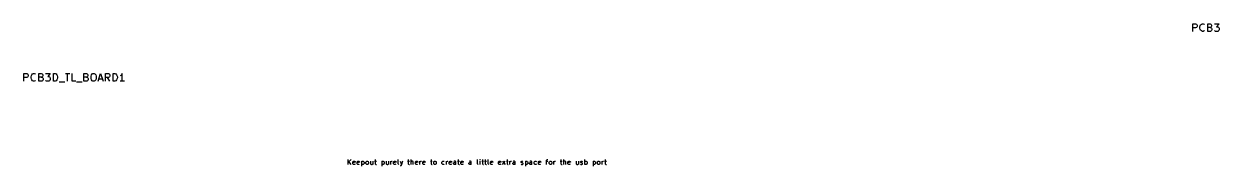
# Model space of a CAD drawing. Extents: x -35 to 455, y -351 to 21.
# Drawn here: x -30.1 to 210.2, y -207.8 to -179.2 of the extents above; entities that cross this region are included whole.
import ezdxf

# ---------------------------------------------------------------- set-up
doc = ezdxf.new("R2010")
doc.units = 0
doc.layers.add('BLACK', color=7, linetype='CONTINUOUS')

msp = doc.modelspace()

# ---------------------------------------------------------------- linework, layer by layer
at = {"layer": 'BLACK', "linetype": 'CONTINUOUS'}
for p, q in [((204.929, -180.679), (204.929, -179.179)), ((204.929, -179.179), (205.5, -179.179)), ((205.5, -179.964), (204.929, -179.964)), ((205.5, -179.179), (205.643, -179.25)), ((205.643, -179.893), (205.5, -179.964)), ((205.643, -179.25), (205.714, -179.321)), ((205.714, -179.821), (205.643, -179.893)), ((205.714, -179.321), (205.786, -179.464)), ((205.786, -179.679), (205.714, -179.821)), ((205.786, -179.464), (205.786, -179.679)), ((206.357, -179.821), (206.429, -179.536)), ((206.357, -180.036), (206.357, -179.821)), ((206.429, -180.321), (206.357, -180.036)), ((206.429, -179.536), (206.5, -179.393)), ((206.5, -179.393), (206.643, -179.25)), ((206.643, -179.25), (206.857, -179.179)), ((206.857, -179.179), (207, -179.179)), ((207, -179.179), (207.214, -179.25)), ((207.214, -179.25), (207.286, -179.321)), ((207.929, -180.679), (207.929, -179.179)), ((207.929, -179.179), (208.429, -179.179)), ((208.429, -179.893), (207.929, -179.893)), ((208.429, -179.179), (208.571, -179.25)), ((208.571, -179.821), (208.429, -179.893)), ((208.429, -179.893), (208.643, -179.964)), ((208.571, -179.25), (208.643, -179.321)), ((208.643, -179.75), (208.571, -179.821)), ((208.643, -179.321), (208.714, -179.464)), ((208.714, -179.607), (208.643, -179.75)), ((208.643, -179.964), (208.714, -180.036)), ((208.714, -179.464), (208.714, -179.607)), ((208.714, -180.036), (208.786, -180.179)), ((208.786, -180.179), (208.786, -180.393)), ((209.286, -179.179), (210.214, -179.179)), ((210.214, -179.179), (209.714, -179.75)), ((209.714, -179.75), (209.929, -179.75)), ((209.929, -179.75), (210.071, -179.821)), ((210.071, -179.821), (210.143, -179.893)), ((210.143, -179.893), (210.214, -180.036)), ((210.214, -180.036), (210.214, -180.393)), ((206.5, -180.464), (206.429, -180.321)), ((206.643, -180.607), (206.5, -180.464)), ((206.857, -180.679), (206.643, -180.607)), ((207, -180.679), (206.857, -180.679)), ((207.214, -180.607), (207, -180.679)), ((207.286, -180.536), (207.214, -180.607)), ((208.5, -180.679), (207.929, -180.679)), ((208.643, -180.607), (208.5, -180.679)), ((208.714, -180.536), (208.643, -180.607)), ((208.786, -180.393), (208.714, -180.536)), ((209.357, -180.607), (209.286, -180.536)), ((209.5, -180.679), (209.357, -180.607)), ((209.929, -180.679), (209.5, -180.679)), ((210.071, -180.607), (209.929, -180.679)), ((210.143, -180.536), (210.071, -180.607)), ((210.214, -180.393), (210.143, -180.536)), ((-30.0714, -190.679), (-30.0714, -189.179)), ((-30.0714, -189.179), (-29.5, -189.179)), ((-29.5, -189.179), (-29.3571, -189.25)), ((-29.3571, -189.25), (-29.2857, -189.321)), ((-29.2857, -189.821), (-29.3571, -189.893)), ((-29.2857, -189.321), (-29.2143, -189.464)), ((-29.2143, -189.679), (-29.2857, -189.821)), ((-29.2143, -189.464), (-29.2143, -189.679)), ((-28.6429, -189.821), (-28.5714, -189.536)), ((-28.6429, -190.036), (-28.6429, -189.821)), ((-28.5714, -189.536), (-28.5, -189.393)), ((-28.5, -189.393), (-28.3571, -189.25)), ((-28.3571, -189.25), (-28.1429, -189.179)), ((-28.1429, -189.179), (-28, -189.179)), ((-28, -189.179), (-27.7857, -189.25)), ((-27.7857, -189.25), (-27.7143, -189.321)), ((-27.0714, -190.679), (-27.0714, -189.179)), ((-27.0714, -189.179), (-26.5714, -189.179)), ((-26.5714, -189.179), (-26.4286, -189.25)), ((-26.4286, -189.821), (-26.5714, -189.893)), ((-26.4286, -189.25), (-26.3571, -189.321)), ((-26.3571, -189.75), (-26.4286, -189.821)), ((-26.3571, -189.321), (-26.2857, -189.464)), ((-26.2857, -189.607), (-26.3571, -189.75)), ((-26.2857, -189.464), (-26.2857, -189.607)), ((-25.7143, -189.179), (-24.7857, -189.179)), ((-24.7857, -189.179), (-25.2857, -189.75)), ((-25.2857, -189.75), (-25.0714, -189.75)), ((-25.0714, -189.75), (-24.9286, -189.821)), ((-24.9286, -189.821), (-24.8571, -189.893)), ((-24.1429, -190.679), (-24.1429, -189.179)), ((-24.1429, -189.179), (-23.7857, -189.179)), ((-23.7857, -189.179), (-23.5714, -189.25)), ((-23.5714, -189.25), (-23.4286, -189.393)), ((-23.4286, -189.393), (-23.3571, -189.536)), ((-23.3571, -189.536), (-23.2857, -189.821)), ((-23.2857, -189.821), (-23.2857, -190.036)), ((-21.7143, -189.179), (-20.8571, -189.179)), ((-21.2857, -190.679), (-21.2857, -189.179)), ((-20.3571, -190.679), (-20.3571, -189.179)), ((-18, -190.679), (-18, -189.179)), ((-18, -189.179), (-17.5, -189.179)), ((-17.5, -189.179), (-17.3571, -189.25)), ((-17.3571, -189.821), (-17.5, -189.893)), ((-17.3571, -189.25), (-17.2857, -189.321)), ((-17.2857, -189.75), (-17.3571, -189.821)), ((-17.2857, -189.321), (-17.2143, -189.464)), ((-17.2143, -189.607), (-17.2857, -189.75)), ((-17.2143, -189.464), (-17.2143, -189.607)), ((-16.5714, -189.679), (-16.5, -189.393)), ((-16.5714, -190.179), (-16.5714, -189.679)), ((-16.5, -189.393), (-16.3571, -189.25)), ((-16.3571, -189.25), (-16.2143, -189.179)), ((-16.2143, -189.179), (-15.9286, -189.179)), ((-15.9286, -189.179), (-15.7857, -189.25)), ((-15.7857, -189.25), (-15.6429, -189.393)), ((-15.6429, -189.393), (-15.5714, -189.679)), ((-15.5714, -189.679), (-15.5714, -190.179)), ((-15.1429, -190.679), (-14.6429, -189.179)), ((-14.6429, -189.179), (-14.1429, -190.679)), ((-13.6429, -190.679), (-13.6429, -189.179)), ((-13.6429, -189.179), (-13.0714, -189.179)), ((-13.0714, -189.179), (-12.9286, -189.25)), ((-12.9286, -189.25), (-12.8571, -189.321)), ((-12.8571, -189.821), (-12.9286, -189.893)), ((-12.8571, -189.321), (-12.7857, -189.464)), ((-12.7857, -189.679), (-12.8571, -189.821)), ((-12.7857, -189.464), (-12.7857, -189.679)), ((-12.1429, -190.679), (-12.1429, -189.179)), ((-12.1429, -189.179), (-11.7857, -189.179)), ((-11.7857, -189.179), (-11.5714, -189.25)), ((-11.5714, -189.25), (-11.4286, -189.393)), ((-11.4286, -189.393), (-11.3571, -189.536)), ((-11.3571, -189.536), (-11.2857, -189.821)), ((-11.2857, -189.821), (-11.2857, -190.036)), ((-10.5714, -189.536), (-10.7143, -189.607)), ((-10.4286, -189.393), (-10.5714, -189.536)), ((-10.2857, -189.179), (-10.4286, -189.393)), ((-10.2857, -190.679), (-10.2857, -189.179)), ((-29.5, -189.964), (-30.0714, -189.964)), ((-29.3571, -189.893), (-29.5, -189.964)), ((-28.5714, -190.321), (-28.6429, -190.036)), ((-28.5, -190.464), (-28.5714, -190.321)), ((-28.3571, -190.607), (-28.5, -190.464)), ((-28.1429, -190.679), (-28.3571, -190.607)), ((-28, -190.679), (-28.1429, -190.679)), ((-27.7857, -190.607), (-28, -190.679)), ((-27.7143, -190.536), (-27.7857, -190.607)), ((-26.5714, -189.893), (-27.0714, -189.893)), ((-26.5, -190.679), (-27.0714, -190.679)), ((-26.5714, -189.893), (-26.3571, -189.964)), ((-26.3571, -190.607), (-26.5, -190.679)), ((-26.3571, -189.964), (-26.2857, -190.036)), ((-26.2857, -190.536), (-26.3571, -190.607)), ((-26.2857, -190.036), (-26.2143, -190.179)), ((-26.2143, -190.393), (-26.2857, -190.536)), ((-26.2143, -190.179), (-26.2143, -190.393)), ((-25.6429, -190.607), (-25.7143, -190.536)), ((-25.5, -190.679), (-25.6429, -190.607)), ((-25.0714, -190.679), (-25.5, -190.679)), ((-24.9286, -190.607), (-25.0714, -190.679)), ((-24.8571, -190.536), (-24.9286, -190.607)), ((-24.8571, -189.893), (-24.7857, -190.036)), ((-24.7857, -190.393), (-24.8571, -190.536)), ((-24.7857, -190.036), (-24.7857, -190.393)), ((-23.7857, -190.679), (-24.1429, -190.679)), ((-23.5714, -190.607), (-23.7857, -190.679)), ((-23.4286, -190.464), (-23.5714, -190.607)), ((-23.3571, -190.321), (-23.4286, -190.464)), ((-23.2857, -190.036), (-23.3571, -190.321)), ((-23, -190.821), (-21.8571, -190.821)), ((-19.6429, -190.679), (-20.3571, -190.679)), ((-19.5, -190.821), (-18.3571, -190.821)), ((-17.5, -189.893), (-18, -189.893)), ((-17.4286, -190.679), (-18, -190.679)), ((-17.5, -189.893), (-17.2857, -189.964)), ((-17.2857, -190.607), (-17.4286, -190.679)), ((-17.2857, -189.964), (-17.2143, -190.036)), ((-17.2143, -190.536), (-17.2857, -190.607)), ((-17.2143, -190.036), (-17.1429, -190.179)), ((-17.1429, -190.393), (-17.2143, -190.536)), ((-17.1429, -190.179), (-17.1429, -190.393)), ((-16.5, -190.464), (-16.5714, -190.179)), ((-16.3571, -190.607), (-16.5, -190.464)), ((-16.2143, -190.679), (-16.3571, -190.607)), ((-15.9286, -190.679), (-16.2143, -190.679)), ((-15.7857, -190.607), (-15.9286, -190.679)), ((-15.6429, -190.464), (-15.7857, -190.607)), ((-15.5714, -190.179), (-15.6429, -190.464)), ((-15, -190.25), (-14.2857, -190.25)), ((-13.0714, -189.964), (-13.6429, -189.964)), ((-12.7857, -190.679), (-13.2857, -189.964)), ((-12.9286, -189.893), (-13.0714, -189.964)), ((-11.7857, -190.679), (-12.1429, -190.679)), ((-11.5714, -190.607), (-11.7857, -190.679)), ((-11.4286, -190.464), (-11.5714, -190.607)), ((-11.3571, -190.321), (-11.4286, -190.464)), ((-11.2857, -190.036), (-11.3571, -190.321)), ((-9.85714, -190.679), (-10.7143, -190.679)), ((35.119, -207.452), (35.119, -206.452)), ((35.6905, -206.452), (35.119, -207.024)), ((40.5476, -206.452), (40.5476, -207.31)), ((45.1667, -207.31), (45.1667, -206.452)), ((47.2143, -206.452), (47.2143, -207.31)), ((47.7857, -207.452), (47.7857, -206.452)), ((51.7857, -206.452), (51.7857, -207.31)), ((57.2619, -206.452), (57.2619, -207.31)), ((61.119, -207.31), (61.119, -206.452)), ((61.6429, -206.452), (61.5952, -206.5)), ((61.5952, -206.5), (61.6429, -206.548)), ((61.6905, -206.5), (61.6429, -206.452)), ((61.6429, -206.452), (61.6429, -206.548)), ((61.6429, -206.548), (61.6905, -206.5)), ((62.119, -206.452), (62.119, -207.31)), ((62.6905, -206.452), (62.6905, -207.31)), ((63.2619, -207.31), (63.2619, -206.452)), ((67.0714, -206.452), (67.0714, -207.31)), ((75.0238, -206.595), (75.0714, -206.5)), ((75.0238, -207.452), (75.0238, -206.595)), ((75.0714, -206.5), (75.1667, -206.452)), ((75.1667, -206.452), (75.2619, -206.452)), ((77.881, -206.452), (77.881, -207.31)), ((78.4524, -207.452), (78.4524, -206.452)), ((82.6905, -207.452), (82.6905, -206.452)), ((86.7857, -206.452), (86.7857, -207.31)), ((35.6905, -207.452), (35.2619, -206.881)), ((36.0714, -206.929), (36.119, -206.833)), ((36.0714, -207.31), (36.0714, -206.929)), ((36.5476, -207.024), (36.0714, -207.119)), ((36.119, -207.405), (36.0714, -207.31)), ((36.119, -206.833), (36.2143, -206.786)), ((36.2143, -207.452), (36.119, -207.405)), ((36.2143, -206.786), (36.4048, -206.786)), ((36.4048, -207.452), (36.2143, -207.452)), ((36.4048, -206.786), (36.5, -206.833)), ((36.5, -207.405), (36.4048, -207.452)), ((36.5, -206.833), (36.5476, -206.929)), ((36.5476, -206.929), (36.5476, -207.024)), ((36.9286, -206.929), (36.9762, -206.833)), ((36.9286, -207.31), (36.9286, -206.929)), ((37.4048, -207.024), (36.9286, -207.119)), ((36.9762, -207.405), (36.9286, -207.31)), ((36.9762, -206.833), (37.0714, -206.786)), ((37.0714, -207.452), (36.9762, -207.405)), ((37.0714, -206.786), (37.2619, -206.786)), ((37.2619, -207.452), (37.0714, -207.452)), ((37.2619, -206.786), (37.3571, -206.833)), ((37.3571, -207.405), (37.2619, -207.452)), ((37.3571, -206.833), (37.4048, -206.929)), ((37.4048, -206.929), (37.4048, -207.024)), ((37.8333, -206.786), (37.8333, -207.786)), ((37.8333, -206.833), (37.9286, -206.786)), ((37.9286, -207.452), (37.8333, -207.405)), ((37.9286, -206.786), (38.119, -206.786)), ((38.119, -207.452), (37.9286, -207.452)), ((38.119, -206.786), (38.2143, -206.833)), ((38.2143, -207.405), (38.119, -207.452)), ((38.2143, -206.833), (38.2619, -206.881)), ((38.2619, -207.357), (38.2143, -207.405)), ((38.2619, -206.881), (38.3095, -206.976)), ((38.3095, -207.262), (38.2619, -207.357)), ((38.3095, -206.976), (38.3095, -207.262)), ((38.6905, -206.976), (38.7381, -206.881)), ((38.6905, -207.262), (38.6905, -206.976)), ((38.7381, -207.357), (38.6905, -207.262)), ((38.7381, -206.881), (38.7857, -206.833)), ((38.7857, -207.405), (38.7381, -207.357)), ((38.7857, -206.833), (38.881, -206.786)), ((38.881, -207.452), (38.7857, -207.405)), ((38.881, -206.786), (39.0238, -206.786)), ((39.0238, -207.452), (38.881, -207.452)), ((39.0238, -206.786), (39.119, -206.833)), ((39.119, -207.405), (39.0238, -207.452)), ((39.119, -206.833), (39.1667, -206.881)), ((39.1667, -207.357), (39.119, -207.405)), ((39.1667, -206.881), (39.2143, -206.976)), ((39.2143, -207.262), (39.1667, -207.357)), ((39.2143, -206.976), (39.2143, -207.262)), ((39.6429, -206.786), (39.6429, -207.31)), ((39.6429, -207.31), (39.6905, -207.405)), ((39.6905, -207.405), (39.7857, -207.452)), ((39.7857, -207.452), (39.9286, -207.452)), ((39.9286, -207.452), (40.0238, -207.405)), ((40.0238, -207.405), (40.0714, -207.357)), ((40.0714, -206.786), (40.0714, -207.452)), ((40.4048, -206.786), (40.7857, -206.786)), ((40.5476, -207.31), (40.5952, -207.405)), ((40.5952, -207.405), (40.6905, -207.452)), ((40.6905, -207.452), (40.7857, -207.452)), ((41.881, -206.786), (41.881, -207.786)), ((41.881, -206.833), (41.9762, -206.786)), ((41.9762, -207.452), (41.881, -207.405)), ((41.9762, -206.786), (42.1667, -206.786)), ((42.1667, -207.452), (41.9762, -207.452)), ((42.1667, -206.786), (42.2619, -206.833)), ((42.2619, -207.405), (42.1667, -207.452)), ((42.2619, -206.833), (42.3095, -206.881)), ((42.3095, -207.357), (42.2619, -207.405)), ((42.3095, -206.881), (42.3571, -206.976)), ((42.3571, -207.262), (42.3095, -207.357)), ((42.3571, -206.976), (42.3571, -207.262)), ((42.7857, -206.786), (42.7857, -207.31)), ((42.7857, -207.31), (42.8333, -207.405)), ((42.8333, -207.405), (42.9286, -207.452)), ((42.9286, -207.452), (43.0714, -207.452)), ((43.0714, -207.452), (43.1667, -207.405)), ((43.1667, -207.405), (43.2143, -207.357)), ((43.2143, -206.786), (43.2143, -207.452)), ((43.6905, -207.452), (43.6905, -206.786)), ((43.6905, -206.976), (43.7381, -206.881)), ((43.7381, -206.881), (43.7857, -206.833)), ((43.7857, -206.833), (43.881, -206.786)), ((43.881, -206.786), (43.9762, -206.786)), ((44.2619, -206.929), (44.3095, -206.833)), ((44.2619, -207.31), (44.2619, -206.929)), ((44.7381, -207.024), (44.2619, -207.119)), ((44.3095, -207.405), (44.2619, -207.31)), ((44.3095, -206.833), (44.4048, -206.786)), ((44.4048, -207.452), (44.3095, -207.405)), ((44.4048, -206.786), (44.5952, -206.786)), ((44.5952, -207.452), (44.4048, -207.452)), ((44.5952, -206.786), (44.6905, -206.833)), ((44.6905, -207.405), (44.5952, -207.452)), ((44.6905, -206.833), (44.7381, -206.929)), ((44.7381, -206.929), (44.7381, -207.024)), ((45.2143, -207.405), (45.1667, -207.31)), ((45.3095, -207.452), (45.2143, -207.405)), ((45.5952, -206.786), (45.8333, -207.452)), ((45.6905, -207.738), (45.5952, -207.786)), ((45.7381, -207.69), (45.6905, -207.738)), ((45.8333, -207.452), (45.7381, -207.69)), ((46.0714, -206.786), (45.8333, -207.452)), ((47.0714, -206.786), (47.4524, -206.786)), ((47.2143, -207.31), (47.2619, -207.405)), ((47.2619, -207.405), (47.3571, -207.452)), ((47.3571, -207.452), (47.4524, -207.452)), ((47.8333, -206.833), (47.7857, -206.881)), ((47.9286, -206.786), (47.8333, -206.833)), ((48.0714, -206.786), (47.9286, -206.786)), ((48.1667, -206.833), (48.0714, -206.786)), ((48.2143, -206.929), (48.1667, -206.833)), ((48.2143, -207.452), (48.2143, -206.929)), ((48.6429, -206.929), (48.6905, -206.833)), ((48.6429, -207.31), (48.6429, -206.929)), ((49.119, -207.024), (48.6429, -207.119)), ((48.6905, -207.405), (48.6429, -207.31)), ((48.6905, -206.833), (48.7857, -206.786)), ((48.7857, -207.452), (48.6905, -207.405)), ((48.7857, -206.786), (48.9762, -206.786)), ((48.9762, -207.452), (48.7857, -207.452)), ((48.9762, -206.786), (49.0714, -206.833)), ((49.0714, -207.405), (48.9762, -207.452)), ((49.0714, -206.833), (49.119, -206.929)), ((49.119, -206.929), (49.119, -207.024)), ((49.5476, -207.452), (49.5476, -206.786)), ((49.5476, -206.976), (49.5952, -206.881)), ((49.5952, -206.881), (49.6429, -206.833)), ((49.6429, -206.833), (49.7381, -206.786)), ((49.7381, -206.786), (49.8333, -206.786)), ((50.119, -206.929), (50.1667, -206.833)), ((50.119, -207.31), (50.119, -206.929)), ((50.5952, -207.024), (50.119, -207.119)), ((50.1667, -207.405), (50.119, -207.31)), ((50.1667, -206.833), (50.2619, -206.786)), ((50.2619, -207.452), (50.1667, -207.405)), ((50.2619, -206.786), (50.4524, -206.786)), ((50.4524, -207.452), (50.2619, -207.452)), ((50.4524, -206.786), (50.5476, -206.833)), ((50.5476, -207.405), (50.4524, -207.452)), ((50.5476, -206.833), (50.5952, -206.929)), ((50.5952, -206.929), (50.5952, -207.024)), ((51.6429, -206.786), (52.0238, -206.786)), ((51.7857, -207.31), (51.8333, -207.405)), ((51.8333, -207.405), (51.9286, -207.452)), ((51.9286, -207.452), (52.0238, -207.452)), ((52.3095, -206.976), (52.3571, -206.881)), ((52.3095, -207.262), (52.3095, -206.976)), ((52.3571, -207.357), (52.3095, -207.262)), ((52.3571, -206.881), (52.4048, -206.833)), ((52.4048, -207.405), (52.3571, -207.357)), ((52.4048, -206.833), (52.5, -206.786)), ((52.5, -207.452), (52.4048, -207.405)), ((52.5, -206.786), (52.6429, -206.786)), ((52.6429, -207.452), (52.5, -207.452)), ((52.6429, -206.786), (52.7381, -206.833)), ((52.7381, -207.405), (52.6429, -207.452)), ((52.7381, -206.833), (52.7857, -206.881)), ((52.7857, -207.357), (52.7381, -207.405)), ((52.7857, -206.881), (52.8333, -206.976)), ((52.8333, -207.262), (52.7857, -207.357)), ((52.8333, -206.976), (52.8333, -207.262)), ((53.9762, -206.976), (54.0238, -206.881)), ((53.9762, -207.262), (53.9762, -206.976)), ((54.0238, -207.357), (53.9762, -207.262)), ((54.0238, -206.881), (54.0714, -206.833)), ((54.0714, -207.405), (54.0238, -207.357)), ((54.0714, -206.833), (54.1667, -206.786)), ((54.1667, -207.452), (54.0714, -207.405)), ((54.1667, -206.786), (54.3571, -206.786)), ((54.3571, -207.452), (54.1667, -207.452)), ((54.3571, -206.786), (54.4524, -206.833)), ((54.4524, -207.405), (54.3571, -207.452)), ((54.881, -207.452), (54.881, -206.786)), ((54.881, -206.976), (54.9286, -206.881)), ((54.9286, -206.881), (54.9762, -206.833)), ((54.9762, -206.833), (55.0714, -206.786)), ((55.0714, -206.786), (55.1667, -206.786)), ((55.4524, -206.929), (55.5, -206.833)), ((55.4524, -207.31), (55.4524, -206.929)), ((55.9286, -207.024), (55.4524, -207.119)), ((55.5, -207.405), (55.4524, -207.31)), ((55.5, -206.833), (55.5952, -206.786)), ((55.5952, -207.452), (55.5, -207.405)), ((55.5952, -206.786), (55.7857, -206.786)), ((55.7857, -207.452), (55.5952, -207.452)), ((55.7857, -206.786), (55.881, -206.833)), ((55.881, -207.405), (55.7857, -207.452)), ((55.881, -206.833), (55.9286, -206.929)), ((55.9286, -206.929), (55.9286, -207.024)), ((56.3095, -207.214), (56.3571, -207.119)), ((56.3095, -207.31), (56.3095, -207.214)), ((56.3571, -207.405), (56.3095, -207.31)), ((56.4524, -206.786), (56.3571, -206.833)), ((56.3571, -207.119), (56.4524, -207.071)), ((56.4524, -207.452), (56.3571, -207.405)), ((56.6429, -206.786), (56.4524, -206.786)), ((56.4524, -207.071), (56.6905, -207.071)), ((56.6905, -207.452), (56.4524, -207.452)), ((56.7381, -206.833), (56.6429, -206.786)), ((56.6905, -207.071), (56.7857, -207.024)), ((56.7857, -207.405), (56.6905, -207.452)), ((56.7857, -206.929), (56.7381, -206.833)), ((56.7857, -207.452), (56.7857, -206.929)), ((57.119, -206.786), (57.5, -206.786)), ((57.2619, -207.31), (57.3095, -207.405)), ((57.3095, -207.405), (57.4048, -207.452)), ((57.4048, -207.452), (57.5, -207.452)), ((57.7857, -206.929), (57.8333, -206.833)), ((57.7857, -207.31), (57.7857, -206.929)), ((58.2619, -207.024), (57.7857, -207.119)), ((57.8333, -207.405), (57.7857, -207.31)), ((57.8333, -206.833), (57.9286, -206.786)), ((57.9286, -207.452), (57.8333, -207.405)), ((57.9286, -206.786), (58.119, -206.786)), ((58.119, -207.452), (57.9286, -207.452)), ((58.119, -206.786), (58.2143, -206.833)), ((58.2143, -207.405), (58.119, -207.452)), ((58.2143, -206.833), (58.2619, -206.929)), ((58.2619, -206.929), (58.2619, -207.024)), ((59.4048, -207.214), (59.4524, -207.119)), ((59.4048, -207.31), (59.4048, -207.214)), ((59.4524, -207.405), (59.4048, -207.31)), ((59.5476, -206.786), (59.4524, -206.833)), ((59.4524, -207.119), (59.5476, -207.071)), ((59.5476, -207.452), (59.4524, -207.405)), ((59.7381, -206.786), (59.5476, -206.786)), ((59.5476, -207.071), (59.7857, -207.071)), ((59.7857, -207.452), (59.5476, -207.452)), ((59.8333, -206.833), (59.7381, -206.786)), ((59.7857, -207.071), (59.881, -207.024)), ((59.881, -207.405), (59.7857, -207.452)), ((59.881, -206.929), (59.8333, -206.833)), ((59.881, -207.452), (59.881, -206.929)), ((61.1667, -207.405), (61.119, -207.31)), ((61.2619, -207.452), (61.1667, -207.405)), ((61.6429, -207.452), (61.6429, -206.786)), ((61.9762, -206.786), (62.3571, -206.786)), ((62.119, -207.31), (62.1667, -207.405)), ((62.1667, -207.405), (62.2619, -207.452)), ((62.2619, -207.452), (62.3571, -207.452)), ((62.5476, -206.786), (62.9286, -206.786)), ((62.6905, -207.31), (62.7381, -207.405)), ((62.7381, -207.405), (62.8333, -207.452)), ((62.8333, -207.452), (62.9286, -207.452)), ((63.3095, -207.405), (63.2619, -207.31)), ((63.4048, -207.452), (63.3095, -207.405)), ((63.7381, -206.929), (63.7857, -206.833)), ((63.7381, -207.31), (63.7381, -206.929)), ((64.2143, -207.024), (63.7381, -207.119)), ((63.7857, -207.405), (63.7381, -207.31)), ((63.7857, -206.833), (63.881, -206.786)), ((63.881, -207.452), (63.7857, -207.405)), ((63.881, -206.786), (64.0714, -206.786)), ((64.0714, -207.452), (63.881, -207.452)), ((64.0714, -206.786), (64.1667, -206.833)), ((64.1667, -207.405), (64.0714, -207.452)), ((64.1667, -206.833), (64.2143, -206.929)), ((64.2143, -206.929), (64.2143, -207.024)), ((65.3571, -206.929), (65.4048, -206.833)), ((65.3571, -207.31), (65.3571, -206.929)), ((65.8333, -207.024), (65.3571, -207.119)), ((65.4048, -207.405), (65.3571, -207.31)), ((65.4048, -206.833), (65.5, -206.786)), ((65.5, -207.452), (65.4048, -207.405)), ((65.5, -206.786), (65.6905, -206.786)), ((65.6905, -207.452), (65.5, -207.452)), ((65.6905, -206.786), (65.7857, -206.833)), ((65.7857, -207.405), (65.6905, -207.452)), ((65.7857, -206.833), (65.8333, -206.929)), ((65.8333, -206.929), (65.8333, -207.024)), ((66.1667, -207.452), (66.6905, -206.786)), ((66.1667, -206.786), (66.6905, -207.452)), ((66.9286, -206.786), (67.3095, -206.786)), ((67.0714, -207.31), (67.119, -207.405)), ((67.119, -207.405), (67.2143, -207.452)), ((67.2143, -207.452), (67.3095, -207.452)), ((67.6429, -207.452), (67.6429, -206.786)), ((67.6429, -206.976), (67.6905, -206.881)), ((67.6905, -206.881), (67.7381, -206.833)), ((67.7381, -206.833), (67.8333, -206.786)), ((67.8333, -206.786), (67.9286, -206.786)), ((68.2143, -207.214), (68.2619, -207.119)), ((68.2143, -207.31), (68.2143, -207.214)), ((68.2619, -207.405), (68.2143, -207.31)), ((68.3571, -206.786), (68.2619, -206.833)), ((68.2619, -207.119), (68.3571, -207.071)), ((68.3571, -207.452), (68.2619, -207.405)), ((68.5476, -206.786), (68.3571, -206.786)), ((68.3571, -207.071), (68.5952, -207.071)), ((68.5952, -207.452), (68.3571, -207.452)), ((68.6429, -206.833), (68.5476, -206.786)), ((68.5952, -207.071), (68.6905, -207.024)), ((68.6905, -207.405), (68.5952, -207.452)), ((68.6905, -206.929), (68.6429, -206.833)), ((68.6905, -207.452), (68.6905, -206.929)), ((69.881, -206.929), (69.9286, -206.833)), ((69.881, -206.976), (69.881, -206.929)), ((69.9286, -207.071), (69.881, -206.976)), ((69.881, -207.405), (69.9762, -207.452)), ((69.9286, -206.833), (70.0238, -206.786)), ((70.0238, -207.119), (69.9286, -207.071)), ((69.9762, -207.452), (70.1667, -207.452)), ((70.0238, -206.786), (70.1667, -206.786)), ((70.1667, -207.119), (70.0238, -207.119)), ((70.1667, -206.786), (70.2619, -206.833)), ((70.2619, -207.167), (70.1667, -207.119)), ((70.1667, -207.452), (70.2619, -207.405)), ((70.3095, -207.262), (70.2619, -207.167)), ((70.2619, -207.405), (70.3095, -207.31)), ((70.3095, -207.31), (70.3095, -207.262)), ((70.7381, -206.786), (70.7381, -207.786)), ((70.7381, -206.833), (70.8333, -206.786)), ((70.8333, -207.452), (70.7381, -207.405)), ((70.8333, -206.786), (71.0238, -206.786)), ((71.0238, -207.452), (70.8333, -207.452)), ((71.0238, -206.786), (71.119, -206.833)), ((71.119, -207.405), (71.0238, -207.452)), ((71.119, -206.833), (71.1667, -206.881)), ((71.1667, -207.357), (71.119, -207.405)), ((71.1667, -206.881), (71.2143, -206.976)), ((71.2143, -207.262), (71.1667, -207.357)), ((71.2143, -206.976), (71.2143, -207.262)), ((71.5952, -207.214), (71.6429, -207.119)), ((71.5952, -207.31), (71.5952, -207.214)), ((71.6429, -207.405), (71.5952, -207.31)), ((71.7381, -206.786), (71.6429, -206.833)), ((71.6429, -207.119), (71.7381, -207.071)), ((71.7381, -207.452), (71.6429, -207.405)), ((71.9286, -206.786), (71.7381, -206.786)), ((71.7381, -207.071), (71.9762, -207.071)), ((71.9762, -207.452), (71.7381, -207.452)), ((72.0238, -206.833), (71.9286, -206.786)), ((71.9762, -207.071), (72.0714, -207.024)), ((72.0714, -207.405), (71.9762, -207.452)), ((72.0714, -206.929), (72.0238, -206.833)), ((72.0714, -207.452), (72.0714, -206.929)), ((72.5, -206.976), (72.5476, -206.881)), ((72.5, -207.262), (72.5, -206.976)), ((72.5476, -207.357), (72.5, -207.262)), ((72.5476, -206.881), (72.5952, -206.833)), ((72.5952, -207.405), (72.5476, -207.357)), ((72.5952, -206.833), (72.6905, -206.786)), ((72.6905, -207.452), (72.5952, -207.405)), ((72.6905, -206.786), (72.881, -206.786)), ((72.881, -207.452), (72.6905, -207.452)), ((72.881, -206.786), (72.9762, -206.833)), ((72.9762, -207.405), (72.881, -207.452)), ((73.3571, -206.929), (73.4048, -206.833)), ((73.3571, -207.31), (73.3571, -206.929)), ((73.8333, -207.024), (73.3571, -207.119)), ((73.4048, -207.405), (73.3571, -207.31)), ((73.4048, -206.833), (73.5, -206.786)), ((73.5, -207.452), (73.4048, -207.405)), ((73.5, -206.786), (73.6905, -206.786)), ((73.6905, -207.452), (73.5, -207.452)), ((73.6905, -206.786), (73.7857, -206.833)), ((73.7857, -207.405), (73.6905, -207.452)), ((73.7857, -206.833), (73.8333, -206.929)), ((73.8333, -206.929), (73.8333, -207.024)), ((74.881, -206.786), (75.2619, -206.786)), ((75.5476, -206.976), (75.5952, -206.881)), ((75.5476, -207.262), (75.5476, -206.976)), ((75.5952, -207.357), (75.5476, -207.262)), ((75.5952, -206.881), (75.6429, -206.833)), ((75.6429, -207.405), (75.5952, -207.357)), ((75.6429, -206.833), (75.7381, -206.786)), ((75.7381, -207.452), (75.6429, -207.405)), ((75.7381, -206.786), (75.881, -206.786)), ((75.881, -207.452), (75.7381, -207.452)), ((75.881, -206.786), (75.9762, -206.833)), ((75.9762, -207.405), (75.881, -207.452)), ((75.9762, -206.833), (76.0238, -206.881)), ((76.0238, -207.357), (75.9762, -207.405)), ((76.0238, -206.881), (76.0714, -206.976)), ((76.0714, -207.262), (76.0238, -207.357)), ((76.0714, -206.976), (76.0714, -207.262)), ((76.5, -207.452), (76.5, -206.786)), ((76.5, -206.976), (76.5476, -206.881)), ((76.5476, -206.881), (76.5952, -206.833)), ((76.5952, -206.833), (76.6905, -206.786)), ((76.6905, -206.786), (76.7857, -206.786)), ((77.7381, -206.786), (78.119, -206.786)), ((77.881, -207.31), (77.9286, -207.405)), ((77.9286, -207.405), (78.0238, -207.452)), ((78.0238, -207.452), (78.119, -207.452)), ((78.5, -206.833), (78.4524, -206.881)), ((78.5952, -206.786), (78.5, -206.833)), ((78.7381, -206.786), (78.5952, -206.786)), ((78.8333, -206.833), (78.7381, -206.786)), ((78.881, -206.929), (78.8333, -206.833)), ((78.881, -207.452), (78.881, -206.929)), ((79.3095, -206.929), (79.3571, -206.833)), ((79.3095, -207.31), (79.3095, -206.929)), ((79.7857, -207.024), (79.3095, -207.119)), ((79.3571, -207.405), (79.3095, -207.31)), ((79.3571, -206.833), (79.4524, -206.786)), ((79.4524, -207.452), (79.3571, -207.405)), ((79.4524, -206.786), (79.6429, -206.786)), ((79.6429, -207.452), (79.4524, -207.452)), ((79.6429, -206.786), (79.7381, -206.833)), ((79.7381, -207.405), (79.6429, -207.452)), ((79.7381, -206.833), (79.7857, -206.929)), ((79.7857, -206.929), (79.7857, -207.024)), ((80.9762, -206.786), (80.9762, -207.31)), ((80.9762, -207.31), (81.0238, -207.405)), ((81.0238, -207.405), (81.119, -207.452)), ((81.119, -207.452), (81.2619, -207.452)), ((81.2619, -207.452), (81.3571, -207.405)), ((81.3571, -207.405), (81.4048, -207.357)), ((81.4048, -206.786), (81.4048, -207.452)), ((81.8333, -206.929), (81.881, -206.833)), ((81.8333, -206.976), (81.8333, -206.929)), ((81.881, -207.071), (81.8333, -206.976)), ((81.8333, -207.405), (81.9286, -207.452)), ((81.881, -206.833), (81.9762, -206.786)), ((81.9762, -207.119), (81.881, -207.071)), ((81.9286, -207.452), (82.119, -207.452)), ((81.9762, -206.786), (82.119, -206.786)), ((82.119, -207.119), (81.9762, -207.119)), ((82.119, -206.786), (82.2143, -206.833)), ((82.2143, -207.167), (82.119, -207.119)), ((82.119, -207.452), (82.2143, -207.405)), ((82.2619, -207.262), (82.2143, -207.167)), ((82.2143, -207.405), (82.2619, -207.31)), ((82.2619, -207.31), (82.2619, -207.262)), ((82.6905, -206.833), (82.7857, -206.786)), ((82.7857, -207.452), (82.6905, -207.405)), ((82.7857, -206.786), (82.9762, -206.786)), ((82.9762, -207.452), (82.7857, -207.452)), ((82.9762, -206.786), (83.0714, -206.833)), ((83.0714, -207.405), (82.9762, -207.452)), ((83.0714, -206.833), (83.119, -206.881)), ((83.119, -207.357), (83.0714, -207.405)), ((83.119, -206.881), (83.1667, -206.976)), ((83.1667, -207.262), (83.119, -207.357)), ((83.1667, -206.976), (83.1667, -207.262)), ((84.3571, -206.786), (84.3571, -207.786)), ((84.3571, -206.833), (84.4524, -206.786)), ((84.4524, -207.452), (84.3571, -207.405)), ((84.4524, -206.786), (84.6429, -206.786)), ((84.6429, -207.452), (84.4524, -207.452)), ((84.6429, -206.786), (84.7381, -206.833)), ((84.7381, -207.405), (84.6429, -207.452)), ((84.7381, -206.833), (84.7857, -206.881)), ((84.7857, -207.357), (84.7381, -207.405)), ((84.7857, -206.881), (84.8333, -206.976)), ((84.8333, -207.262), (84.7857, -207.357)), ((84.8333, -206.976), (84.8333, -207.262)), ((85.2143, -206.976), (85.2619, -206.881)), ((85.2143, -207.262), (85.2143, -206.976)), ((85.2619, -207.357), (85.2143, -207.262)), ((85.2619, -206.881), (85.3095, -206.833)), ((85.3095, -207.405), (85.2619, -207.357)), ((85.3095, -206.833), (85.4048, -206.786)), ((85.4048, -207.452), (85.3095, -207.405)), ((85.4048, -206.786), (85.5476, -206.786)), ((85.5476, -207.452), (85.4048, -207.452)), ((85.5476, -206.786), (85.6429, -206.833)), ((85.6429, -207.405), (85.5476, -207.452)), ((85.6429, -206.833), (85.6905, -206.881)), ((85.6905, -207.357), (85.6429, -207.405)), ((85.6905, -206.881), (85.7381, -206.976)), ((85.7381, -207.262), (85.6905, -207.357)), ((85.7381, -206.976), (85.7381, -207.262)), ((86.1667, -207.452), (86.1667, -206.786)), ((86.1667, -206.976), (86.2143, -206.881)), ((86.2143, -206.881), (86.2619, -206.833)), ((86.2619, -206.833), (86.3571, -206.786)), ((86.3571, -206.786), (86.4524, -206.786)), ((86.6429, -206.786), (87.0238, -206.786)), ((86.7857, -207.31), (86.8333, -207.405)), ((86.8333, -207.405), (86.9286, -207.452)), ((86.9286, -207.452), (87.0238, -207.452))]:
    msp.add_line(p, q, dxfattribs=at)

doc.saveas('drawing.dxf')
